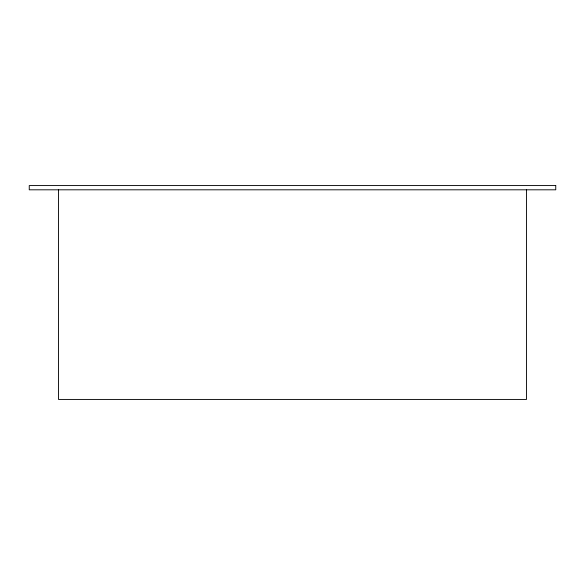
<?xml version="1.0" encoding="UTF-8"?>
<svg xmlns="http://www.w3.org/2000/svg" width="585" height="585" viewBox="0 0 585 585"><rect width="100%" height="100%" fill="white"/><g stroke="black" fill="none" stroke-linecap="round" stroke-linejoin="round"><path stroke-width="0.88" d="M526.5 189.811L526.5 399.431L58.5 399.431L58.5 189.811M555.75 185.569L29.25 185.569L29.25 189.811L555.75 189.811L555.75 185.569"/></g></svg>
